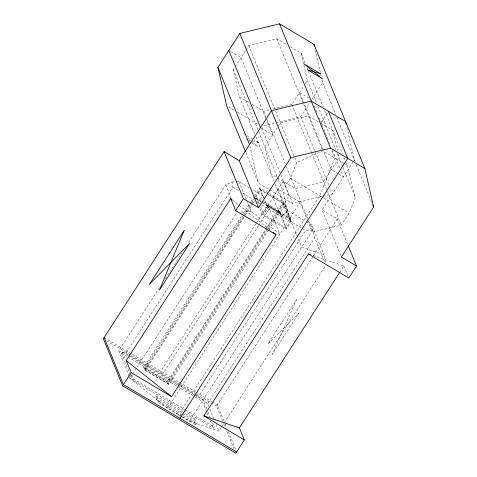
<?xml version="1.0" encoding="UTF-8"?>
<svg xmlns="http://www.w3.org/2000/svg" width="477" height="477" viewBox="0 0 477 477"><rect width="100%" height="100%" fill="white"/><g stroke="black" fill="none" stroke-linecap="round" stroke-linejoin="round"><path stroke-width="0.36" stroke-dasharray="2.38 1.79" d="M181.552 416.463L167.612 408.169L290.153 218.233L288.925 217.5L282.712 190.293L290.463 178.285L296.73 162.645L322.75 150.75L344.477 163.677M307.444 220.189L311.97 231.22L313.198 231.947L341.329 225.18L349.075 213.165L355.341 197.532L347.029 165.197L343.965 157.714M254.706 134.067L239.436 96.837L233.223 69.63L234.773 67.227M235.161 66.625L245.625 50.407M246.013 49.811L248.726 45.607L276.851 38.834L287.076 44.916M129.124 376.138L118.731 350.798L159.938 286.927M165.191 278.789L181.755 253.114M188.624 242.465L225.788 184.855L231.917 182.053L235.477 181.862M130.334 374.725L121.504 353.195L122.279 351.996L128.003 355.407M118.731 350.798L125.821 353.195L232.883 187.252L231.917 182.053M273.088 109.024L291.841 104.511L303.849 85.896M305.399 83.493L307.337 80.488L301.13 53.287L290.266 46.818M167.612 408.169L129.965 378.189L132.391 374.433M132.791 373.807L236.622 212.873M263.888 125.57L300.754 116.698L309.758 102.746M311.714 99.717L322.667 82.736L321.838 79.104M183.448 410.405L132.54 380.103L133.316 378.905L131.384 374.195M268.497 230.188L168.977 384.444L144.734 370.015L143.744 367.6L242.733 214.167M243.139 213.541L250.413 202.266M250.819 201.64L254.05 196.631M254.45 196.005L259.703 187.86L283.952 202.296L291.668 221.119L286.51 229.115L262.267 214.686L259.458 207.847M267.692 229.312L168.071 383.723L145.443 370.253L144.65 368.327L243.544 215.038M243.95 214.411L251.218 203.148M251.617 202.522L254.849 197.52M255.255 196.894L260.096 189.387L267.639 193.877M255.958 197.144L260.603 189.947L267.996 194.348M144.734 370.015L243.848 216.385M244.254 215.759L251.504 204.52M251.91 203.894L254.324 200.149M145.443 370.253L245.065 215.842M245.464 215.216L252.727 203.965M253.132 203.339L255.553 199.589M255.952 198.963L256.757 197.716L263.048 201.455M290.07 218.704L289.557 219.503L266.923 206.04L267.442 205.235L290.07 218.704L290.863 220.636L291.668 221.119M255.821 223.791L160.707 371.219L162.192 374.839L258.516 225.538M256.227 223.17L267.508 205.676L268.992 209.296L258.916 224.911M321.438 122.088L328.015 111.892M246.812 200.632L251.254 211.472L279.832 234.225L267.955 205.265L278.276 189.274L300.093 202.26L307.164 219.498M262.267 214.686L267.424 206.69L264.669 199.964M290.863 220.636L286.218 227.833L263.59 214.364L268.235 207.167L267.442 205.235M181.826 416.463L157.768 402.141L155.937 397.681L156.712 396.476L182.667 411.925M168.071 383.723L167.278 381.791L266.178 228.507M266.577 227.881L282.724 202.856L268.265 194.246M168.977 384.444L167.987 382.035L283.952 202.296M268.098 228.686L279.391 211.18L263.674 201.831M268.903 229.568L279.778 212.706L261.915 202.069M157.768 402.141L158.543 400.942L156.712 396.476M285.252 204.615L287.726 210.649L281.317 216.63L279.832 213.01L285.252 204.615L268.611 194.711M297.409 236.872L289.777 218.251L300.093 202.26M208.753 406.446L207.632 403.709L198.557 396.488L305.62 230.54L312.733 230.152L314.689 237.767L324.801 262.416M340.834 255.636L322.094 209.94L352.777 162.389M353.129 161.834L354.339 159.962L346.886 127.305M182.16 416.826L189.435 421.155L311.97 231.22M194.694 419.086L196.524 423.552L195.749 424.751L193.918 420.285L194.694 419.086L183.299 412.307M207.632 403.709L314.689 237.767M222.658 421.096L216.504 406.088L313.001 256.519M313.407 255.893L337.239 218.955L322.094 209.94M184.086 410.786L213.356 428.203L214.131 427.004L212.199 422.294M189.435 421.155L218.865 431.101L221.286 427.344M221.692 426.718L223.713 423.588M224.118 422.962L325.922 265.158M339.815 272.194L343.851 265.945L313.258 255.606M256.924 201.562L263.077 195.975L252.321 189.578M252.214 104.439L263.709 111.284L270.203 109.722M245.899 152.729L258.343 183.067L292.669 203.494L322.309 196.357M323.03 196.184L332.427 193.924L329.321 186.34M236.187 181.82L239.031 181.665L249.155 187.694M240.581 212.056L251.254 211.472M248.225 140.023L245.607 139.284L246.859 140.029M248.875 140.202L251.492 140.942M252.84 141.323L259.566 143.225L253.913 139.856M325.409 262.386L323.99 254.76L301.655 247.211L297.696 237.558M230.767 51.54L240.974 57.616L265.576 117.604M309.162 98.196L299.586 92.502L323.34 150.422M318.111 121.766L308.524 116.06L280.398 122.833L264.896 146.856L271.109 174.063L295.382 188.51L323.513 181.737L339.01 157.714L338.193 154.137M320.663 123.287L332.803 130.513L337.376 150.553M239.436 96.837L249.018 102.537M345.115 164.058L347.029 165.197M228.578 106.979L234.296 110.384M237.474 112.274L258.451 124.753M261.163 128.009L272.647 134.842L265.862 118.296M338.282 173.902L331.259 169.729L323.627 151.108M338.92 174.284L343.386 176.943L340.84 170.736M247.008 135.748L253.287 139.487M249.364 141.52L251.242 142.635M251.868 143.011L257.508 146.361L252.583 141.931M290.463 178.285L322.959 197.621M323.591 198.003L349.075 213.165M287.726 210.649L305.441 221.191M306.073 221.566L311.767 224.959L323.99 254.76M267.955 205.265L289.777 218.251M255.535 198.277L261.277 201.693M255.183 198.343L261.348 202.01M261.962 202.379L279.832 213.01M267.424 206.69L268.235 207.167M232.883 187.252L239.21 191.021M242.376 192.899L253.764 199.678M281.573 216.23L301.822 228.28M302.454 228.662L305.62 230.54M257.282 202.331L260.985 204.532M261.599 204.895L281.317 216.63M104.135 337.549L195.665 392.028M196.184 392.338L211.561 401.485M212.164 401.849L217.279 404.89L223.993 421.257M106.556 340.656L130.847 355.109M131.485 355.49L179.43 384.027M180.067 384.402L196.047 393.919M196.691 394.294L216.504 406.088M125.821 353.195L129.649 355.472M130.287 355.854L179.418 385.094M180.056 385.476L195.367 394.586M196.005 394.968L198.557 396.488M128.641 355.782L177.641 384.945M178.279 385.327L194.187 394.795M194.825 395.177L203.095 400.096L206.958 409.516M121.504 353.195L127.228 356.605M127.866 356.987L176.866 386.149M177.504 386.525L202.32 401.294L206.738 412.062M143.744 367.6L167.987 382.035M144.65 368.327L167.278 381.791M133.316 378.905L184.861 409.582M185.493 409.964L214.131 427.004M155.937 397.681L181.892 413.13M182.524 413.505L193.918 420.285M158.543 400.942L182.596 415.264M183.228 415.64L196.524 423.552M182.458 416.838L195.749 424.751M232.448 199.994L270.25 230.087M243.24 133.506L244.337 134.496M248.189 137.966L250.944 140.447M322.667 82.736L335.677 114.45M336.804 117.211L354.9 161.327M356.295 164.738L371.404 201.562M301.13 53.287L305.089 62.94M307.069 67.764L308.202 70.524M308.482 71.21L323.191 107.069M324.604 110.515L342.289 153.636M307.337 80.488L316.668 103.241M317.801 106.001L335.897 150.13M337.317 153.576L342.671 166.64M342.951 167.326L355.341 197.532M314.254 105.924L317.366 113.508M319.065 117.646L321.611 123.847M321.892 124.539L322.738 126.608M323.871 129.368L325.284 132.815M325.57 133.5L326.983 136.953M327.264 137.638L330.09 144.537M332.356 150.052L340.554 170.045M331.825 150.493L334.89 157.976L319.769 195.725L178.523 414.662L179.263 416.469M276.851 38.834L322.75 150.75M300.754 116.698L329.035 185.648M291.841 104.511L311.35 152.091M311.636 152.777L327.186 190.705M327.472 191.39L341.329 225.18M337.239 218.955L347.87 244.868M343.851 265.945L347.977 275.998M248.726 45.607L274.46 108.351M275.593 111.111L294.476 157.154M294.756 157.839L296.73 162.645M263.709 111.284L265.975 116.799M267.102 119.56L285.204 163.689M286.337 166.443L307.546 218.162M308.673 220.917L313.198 231.947M261.843 128.337L292.669 203.494M233.223 69.63L258.397 130.996M258.677 131.688L277.906 178.571M278.192 179.263L282.712 190.293M278.276 189.274L290.153 218.233M255.833 136.827L273.935 180.956M275.068 183.717L288.925 217.5M282.724 202.856L289.557 219.503M279.391 211.18L286.218 227.833M279.778 212.706L286.51 229.115M259.703 187.86L264.389 199.291M260.096 189.387L263.65 198.044M264.741 200.71L266.923 206.04M256.757 197.716L259.494 204.377M260.585 207.042L263.59 214.364M239.031 181.665L246.531 199.958M225.788 184.855L231.124 197.866M225.114 423.987L226.79 428.078M228.191 431.488L236.3 451.266M223.779 423.82L225.18 427.231M226.855 431.327L234.41 449.739M209.88 409.188L214.09 419.462M216.057 424.25L218.865 431.101M208.061 412.206L209.993 416.916M207.012 412.73L208.389 416.099M210.321 420.803L213.356 428.203M122.279 351.996L125.588 360.069M130.609 375.399L132.54 380.103M129.404 376.818L129.965 378.189M315.214 50.079L320.347 72.576M320.514 73.303L321.176 76.207M249.9 146.063L258.343 183.067M311.767 224.959L312.733 230.152M296.509 299.622L272.194 354.435L298.835 313.139L267.901 343.965L296.509 299.622M283.243 181.284L272.927 197.281L278.866 211.758L289.181 195.767L283.243 181.284"/><path stroke-width="0.72" d="M245.339 151.352L226.67 105.84L217.9 67.382L239.806 33.42L279.57 23.85L313.89 44.278L364.863 168.56L373.64 207.024L341.395 257.002L356.54 266.011L348.8 278.008L308.392 253.961L203.912 415.902L244.319 439.955L235.805 453.15L122.661 385.81L103.36 338.753L224.095 151.614L239.233 160.63L258.534 207.686L290.779 157.708L330.543 148.138L364.863 168.56M239.233 160.63L271.479 110.646L311.242 101.076L345.563 121.504L346.224 124.408M273.154 232.406L276.064 234.72L171.583 396.667L131.175 372.615L126.226 360.546L230.707 198.605L231.87 199.529M122.661 385.81L131.175 372.615M276.064 234.72L235.656 210.667L243.395 198.676L224.095 151.614M180.008 418.281L347.703 158.352L328.403 111.29M244.319 439.955L239.371 427.887L339.815 272.194M308.392 253.961L310.473 254.664M203.912 415.902L239.371 427.887M243.395 198.676L258.534 207.686M236.58 451.952L123.436 384.611L104.135 337.549M126.226 360.546L171.583 396.667M372.799 204.973L373.64 207.024M279.57 23.85L330.543 148.138M348.144 245.554L356.54 266.011M239.806 33.42L290.779 157.708M228.853 50.401L260.525 127.627M217.9 67.382L249.572 144.609M230.707 198.605L235.656 210.667M313.89 44.278L314.224 45.726M184.122 230.546L159.449 290.094L189.464 243.568L149.373 284.405L184.122 230.546M320.395 73.661L307.498 69.809L322.476 78.723L303.867 63.823L320.395 73.661"/></g></svg>
